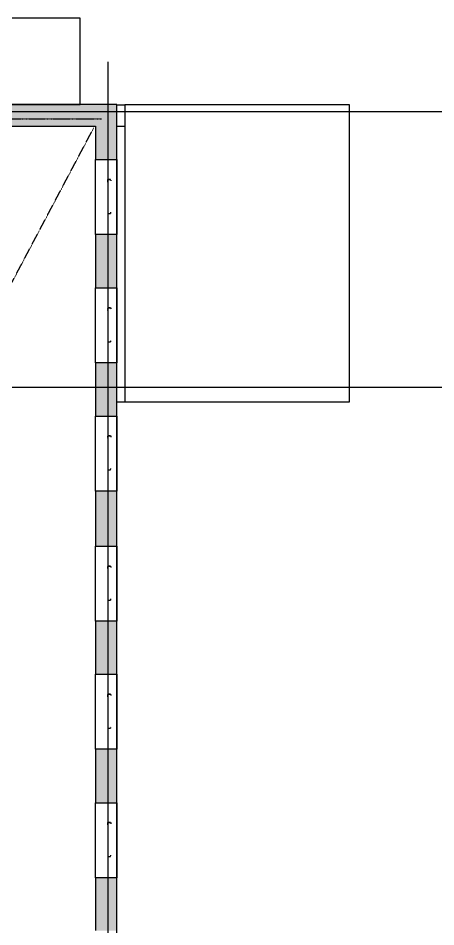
# Model space of a CAD drawing. Header units: millimetres. Extents: x -33838 to 476301, y -41806 to 120107.
# Drawn here: x 28988 to 38835, y 24124 to 45561 of the extents above; entities that cross this region are included whole.
import ezdxf

# ---------------------------------------------------------------- set-up
doc = ezdxf.new("R2010")
doc.units = ezdxf.units.MM
for name, pattern in [('ADSK_Линия сетки', [25, 20, -2.5, 0, -2.5]), ('ADSK_Сверху', [4.5, 3, -1.5]), ('ADSK_Снесено', [4.5, 3, -1.5])]:
    doc.linetypes.add(name, pattern=pattern)
for name, color, linetype, lineweight, true_color in [('_ Окна', 5, 'Continuous', 30, 0x0000ff), ('Линии', 7, 'Continuous', 9, 0x00a600), ('Стены наружные', 1, 'ADSK_Снесено', 18, 0xff0000)]:
    doc.layers.add(name, color=color, linetype=linetype, lineweight=lineweight, true_color=true_color)
doc.layers.add('Окна', color=251, linetype='Continuous', lineweight=18)
doc.layers.add('Перекрытие', color=7, linetype='Continuous', lineweight=18)

# ---------------------------------------------------------------- blocks, each defined once
blk = doc.blocks.new('Витраж-тент со смещением вовне - 60мм 30 сдвиг-1467065-01 План 1-го этажа маркировочный')
at = {"layer": '_ Окна', "color": 161, "linetype": 'ADSK_Сверху', "true_color": 0xaaaaff}
for p, q in [((-400, 25), (-400, -45)), ((-400, 25), (-370, 25)), ((-400, -45), (-400, 25)), ((400, 25), (370, 25)), ((400, -45), (400, 25)), ((400, -45), (400, 25)), ((-340, -45), (-400, -45)), ((-340, -35), (-340, -45)), ((340, -35), (340, -45)), ((340, -45), (400, -45))]:
    blk.add_line(p, q, dxfattribs=at)
at = {"layer": 'Окна', "color": 161, "linetype": 'ADSK_Сверху', "true_color": 0xaaaaff}
blk.add_line((-340, -45), (340, -45), dxfattribs=at)

msp = doc.modelspace()

# ---------------------------------------------------------------- hatches: boundary and pattern name
at = {"layer": 'Стены наружные', "linetype": 'Continuous', "lineweight": 25, "true_color": 0x636466}
msp.add_hatch(color=251, dxfattribs=at).paths.add_polyline_path([(27800.62689, 43015.12698), (30807.01602, 43015.12698), (30807.01602, 43525.12698), (18455.83536, 43525.12698), (18455.83536, 43015.12698), (23341.69123, 43015.12698)])
h = msp.add_hatch(color=251, dxfattribs=at)
h.paths.add_polyline_path([(31317.01602, 20934.05859), (31317.01602, 22264.92044), (30807.01602, 22264.92044), (30807.01602, 20934.05859)])
h.paths.add_polyline_path([(30807.01602, 24034.92044), (31317.01602, 24034.92044), (31317.01602, 25282.89657), (30807.01602, 25282.89657)])
h.paths.add_polyline_path([(31317.01602, 27052.89657), (31317.01602, 28312.8728), (30807.01602, 28312.8728), (30807.01602, 27052.89657)])
h.paths.add_polyline_path([(31317.01602, 30082.8728), (31317.01602, 31332.84043), (30807.01602, 31332.84043), (30807.01602, 30082.8728)])
h.paths.add_polyline_path([(31317.01602, 33102.84043), (31317.01602, 34405.128), (30807.01602, 34405.128), (30807.01602, 33102.84043)])
h.paths.add_polyline_path([(31317.01602, 36175.128), (31317.01602, 37426.12615), (30807.01602, 37426.12615), (30807.01602, 36175.128)])
h.paths.add_polyline_path([(31317.01602, 39196.12615), (31317.01602, 40455.12789), (30807.01602, 40455.12789), (30807.01602, 39196.12615)])
h.paths.add_polyline_path([(31317.01602, 42225.12789), (31317.01602, 43525.12698), (30807.01602, 43525.12698), (30807.01602, 42225.12789)])

# ---------------------------------------------------------------- linework, layer by layer
at = {"linetype": 'ADSK_Линия сетки', "lineweight": 25}
for p, q in [((31109.91035, -4984.78696), (31109.91035, 44534.78674)), ((-11086.22475, 43356.78828), (57141.71826, 43356.78828)), ((-11086.22475, 36856.78828), (57141.71826, 36856.78828))]:
    msp.add_line(p, q, dxfattribs=at)
at = {"color": 251, "lineweight": 25, "true_color": 0x636466}
msp.add_lwpolyline([(11305.23612, 20918.63165), (11305.23612, 17842.18437), (18515.92029, 17781.12051), (38729.7038, 17793.79848), (38729.7038, 20934.05859), (31317.01602, 20934.05859), (31317.01602, 43525.12698), (18455.83536, 43525.12698), (18455.83536, 20918.63165), (11305.23612, 20918.63165)], dxfattribs=at)
at = {"layer": 'Линии', "color": 251, "lineweight": 25, "true_color": 0x636466}
for p, q in [((31317.01602, 43512.62069), (31501.28678, 43512.62069)), ((31501.34403, 43002.62069), (31317.01602, 43002.62069)), ((31502.01602, 37016.44876), (31502.01602, 36509.0888)), ((31317.01602, 36509.0888), (31502.03842, 36509.0888))]:
    msp.add_line(p, q, dxfattribs=at)
at = {"layer": 'Линии', "color": 251, "linetype": 'ADSK_Сверху', "lineweight": 25, "true_color": 0x636466}
msp.add_line((18997.83536, 20729.56461), (30775.01602, 42983.12698), dxfattribs=at)
at = {"layer": 'Перекрытие', "color": 251, "lineweight": 25, "true_color": 0x636466}
for p, q in [((36800.45085, 43512.62069), (31501.28678, 43512.62069)), ((31501.28678, 43512.62069), (31502.07297, 36509.0888)), ((36800.45085, 36509.0888), (36800.45085, 43512.62069)), ((31502.07297, 36509.0888), (36800.45085, 36509.0888))]:
    msp.add_line(p, q, dxfattribs=at)
at = {"layer": 'Перекрытие', "color": 251, "linetype": 'ADSK_Сверху', "lineweight": 25, "true_color": 0x636466}
msp.add_line((18832.61775, 43166.51039), (30950.44019, 43185.43927), dxfattribs=at)
at = {"layer": 'Перекрытие', "color": 251, "lineweight": 25, "true_color": 0x636466}
msp.add_lwpolyline([(18806.0911, 43525.12698), (30447.42933, 43525.12698), (30447.42933, 45560.80242), (18806.0911, 45560.80242)], close=True, dxfattribs=at)
at = {"layer": 'Стены наружные', "color": 251, "linetype": 'Continuous', "lineweight": 25, "true_color": 0x636466}
for p, q in [((31317.01602, 43525.12698), (18455.83536, 43525.12698)), ((31317.01602, 42225.12789), (31317.01602, 43525.12698)), ((18965.83536, 43015.12698), (30807.01602, 43015.12698)), ((30807.01602, 43015.12698), (30807.01602, 42225.12789)), ((30807.01602, 42225.12789), (31317.01602, 42225.12789)), ((30807.01602, 40455.12789), (30807.01602, 42225.12789)), ((31317.01602, 42225.12789), (31317.01602, 40455.12789)), ((31317.01602, 40455.12789), (30807.01602, 40455.12789)), ((30807.01602, 40455.12789), (30807.01602, 39196.12615)), ((31317.01602, 39196.12615), (31317.01602, 40455.12789)), ((30807.01602, 39196.12615), (31317.01602, 39196.12615)), ((30807.01602, 37426.12615), (30807.01602, 39196.12615)), ((31317.01602, 39196.12615), (31317.01602, 37426.12615)), ((31317.01602, 37426.12615), (30807.01602, 37426.12615)), ((30807.01602, 37426.12615), (30807.01602, 36175.128)), ((31317.01602, 36175.128), (31317.01602, 37426.12615)), ((30807.01602, 36175.128), (31317.01602, 36175.128)), ((30807.01602, 34405.128), (30807.01602, 36175.128)), ((31317.01602, 36175.128), (31317.01602, 34405.128)), ((31317.01602, 34405.128), (30807.01602, 34405.128)), ((30807.01602, 34405.128), (30807.01602, 33102.84043)), ((31317.01602, 33102.84043), (31317.01602, 34405.128)), ((30807.01602, 33102.84043), (31317.01602, 33102.84043)), ((30807.01602, 31332.84043), (30807.01602, 33102.84043)), ((31317.01602, 33102.84043), (31317.01602, 31332.84043)), ((31317.01602, 31332.84043), (30807.01602, 31332.84043)), ((30807.01602, 31332.84043), (30807.01602, 30082.8728)), ((31317.01602, 30082.8728), (31317.01602, 31332.84043)), ((30807.01602, 30082.8728), (31317.01602, 30082.8728)), ((30807.01602, 28312.8728), (30807.01602, 30082.8728)), ((31317.01602, 30082.8728), (31317.01602, 28312.8728)), ((31317.01602, 28312.8728), (30807.01602, 28312.8728)), ((30807.01602, 28312.8728), (30807.01602, 27052.89657)), ((31317.01602, 27052.89657), (31317.01602, 28312.8728)), ((30807.01602, 27052.89657), (31317.01602, 27052.89657)), ((30807.01602, 25282.89657), (30807.01602, 27052.89657)), ((31317.01602, 27052.89657), (31317.01602, 25282.89657)), ((31317.01602, 25282.89657), (30807.01602, 25282.89657)), ((30807.01602, 25282.89657), (30807.01602, 24034.92044)), ((31317.01602, 24034.92044), (31317.01602, 25282.89657))]:
    msp.add_line(p, q, dxfattribs=at)

# ---------------------------------------------------------------- block references
at = {"layer": '_ Окна', "color": 251, "linetype": 'ADSK_Сверху', "lineweight": 25, "true_color": 0x636466, "rotation": 270.0000000000002}
for p in [(31147.01602, 41355.12789), (31147.01602, 38326.12615), (31147.01602, 35305.128), (31147.01602, 32232.84043), (31147.01602, 29212.8728), (31147.01602, 26182.89657)]:
    msp.add_blockref('Витраж-тент со смещением вовне - 60мм 30 сдвиг-1467065-01 План 1-го этажа маркировочный', p, dxfattribs=at)

doc.saveas('drawing.dxf')
